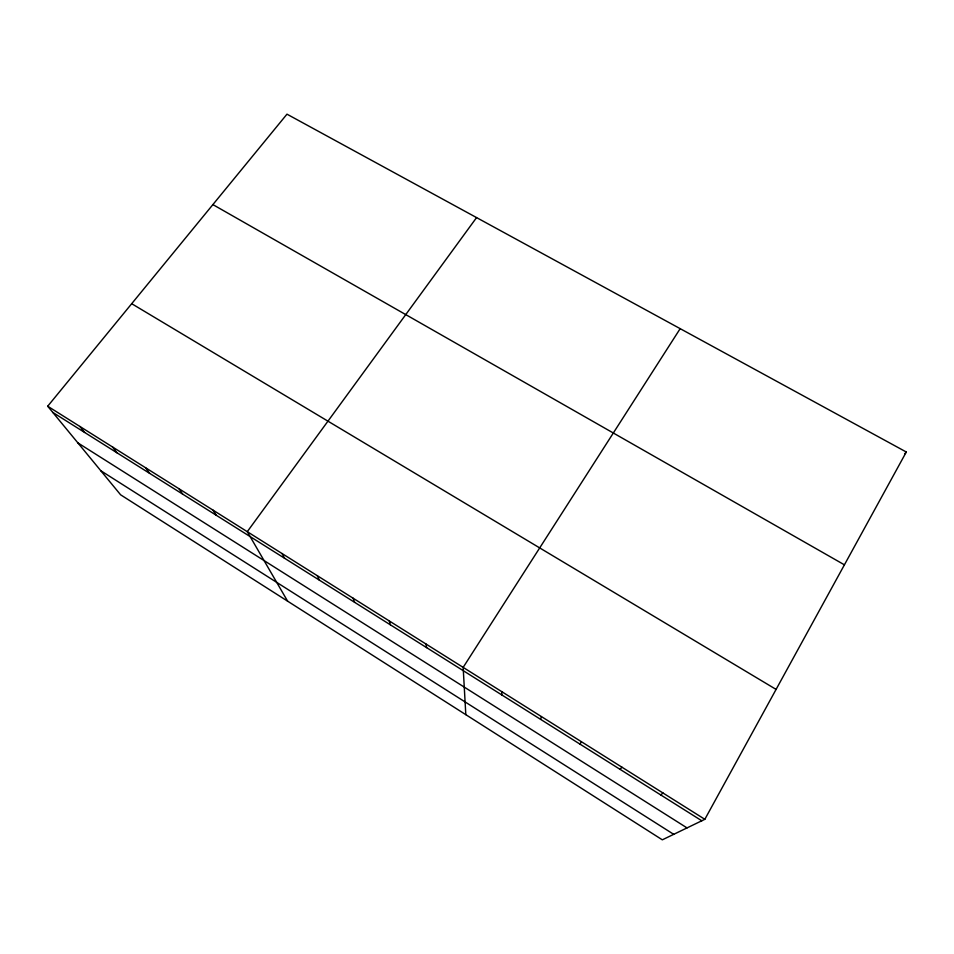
<?xml version="1.0" encoding="UTF-8"?>
<svg xmlns="http://www.w3.org/2000/svg" width="954" height="954" viewBox="0 0 954 954"><rect width="100%" height="100%" fill="white"/><g stroke="black" fill="none" stroke-linecap="round" stroke-linejoin="round"><path stroke-width="1.43" d="M501.697 694.87L502.007 691.805M540.596 719.34L541.419 716.585M704.839 819.307L906.3 452.005L286.975 114.17L47.7 406.225L120.609 494.804L662.326 839.83L704.839 819.307L47.7 406.225M580.032 744.168L581.391 741.711M680.178 328.653L463.155 667.383L465.814 714.665M476.571 217.595L247.277 531.676L287.619 601.175M620.04 769.341L621.948 767.207M904.571 453.925L906.3 452.005M660.621 794.873L663.09 793.06M212.897 204.597L844.421 564.828M131.7 303.694L776.091 689.408M52.816 412.426L701.798 820.774M77.858 442.871L687.023 827.905M100.754 470.692L673.715 834.333M79.909 426.474L84.667 432.472M112.524 446.973L116.925 452.768M145.568 467.746L149.587 473.327M179.03 488.782L182.667 494.136M212.933 510.092L216.176 515.22M282.062 553.547L284.495 558.209M317.324 575.715L319.328 580.127M353.052 598.17L354.626 602.332M389.256 620.935L390.377 624.834M425.949 643.998L426.617 647.635"/></g></svg>
